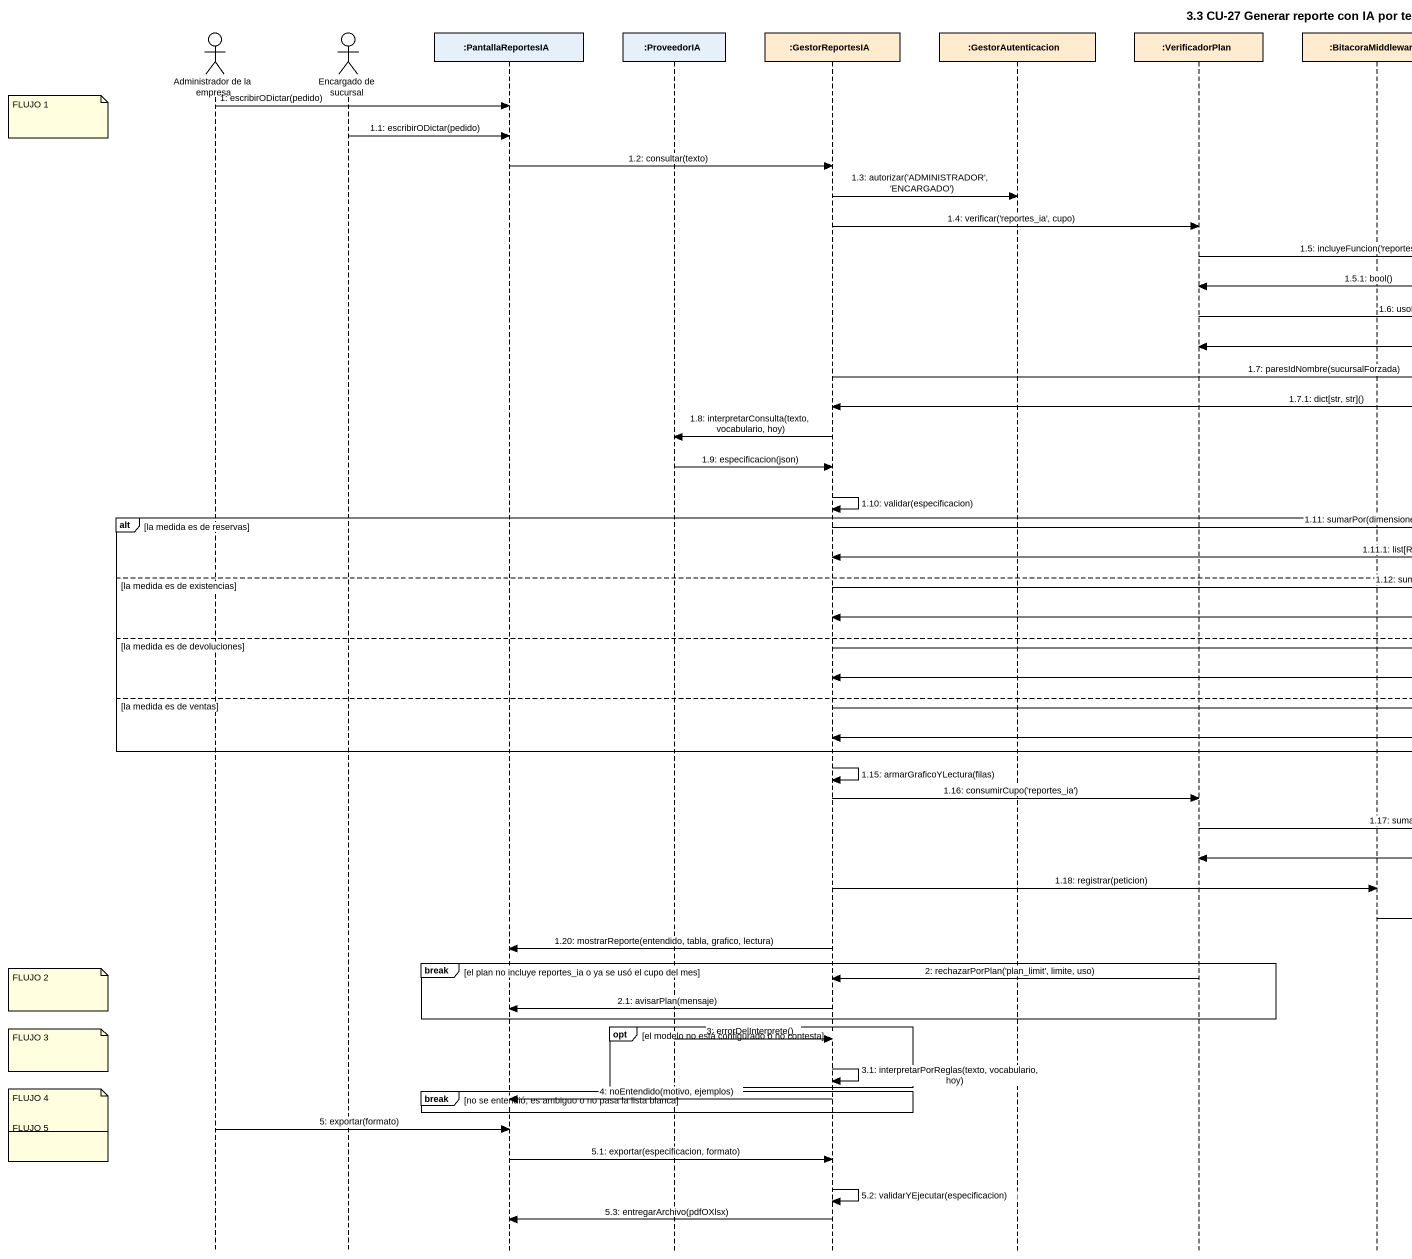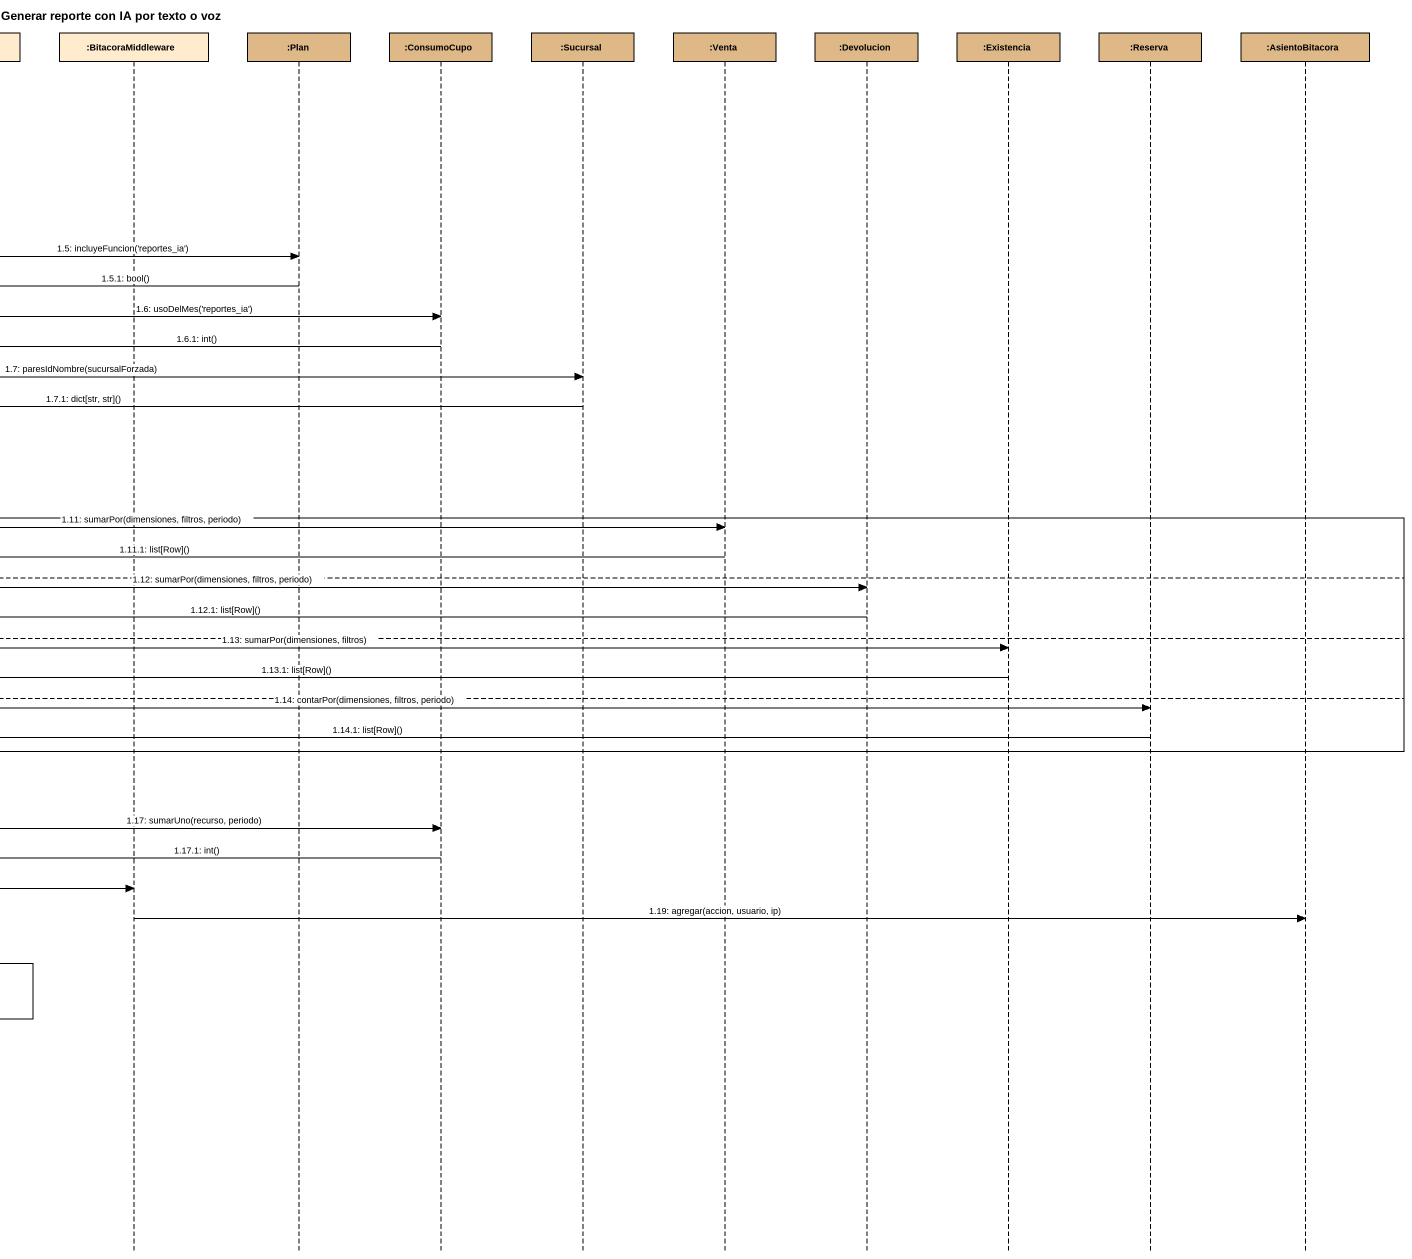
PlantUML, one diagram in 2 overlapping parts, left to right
@startuml
title 3.3 CU-27 Generar reporte con IA por texto o voz
hide footbox
actor "Administrador de la empresa" as Administrador_de_la_empresa
actor "Encargado de sucursal" as Encargado_de_sucursal
participant ":PantallaReportesIA" as PantallaReportesIA
participant ":ProveedorIA" as ProveedorIA
participant ":GestorReportesIA" as GestorReportesIA #FFEBCD
participant ":GestorAutenticacion" as GestorAutenticacion #FFEBCD
participant ":VerificadorPlan" as VerificadorPlan #FFEBCD
participant ":BitacoraMiddleware" as BitacoraMiddleware #FFEBCD
participant ":Plan" as Plan #DEB887
participant ":ConsumoCupo" as ConsumoCupo #DEB887
participant ":Sucursal" as Sucursal #DEB887
participant ":Venta" as Venta #DEB887
participant ":Devolucion" as Devolucion #DEB887
participant ":Existencia" as Existencia #DEB887
participant ":Reserva" as Reserva #DEB887
participant ":AsientoBitacora" as AsientoBitacora #DEB887

Administrador_de_la_empresa -> PantallaReportesIA : 1: escribirODictar(pedido)
note left of Administrador_de_la_empresa : FLUJO 1
Encargado_de_sucursal -> PantallaReportesIA : 1.1: escribirODictar(pedido)
PantallaReportesIA -> GestorReportesIA : 1.2: consultar(texto)
GestorReportesIA -> GestorAutenticacion : 1.3: autorizar('ADMINISTRADOR', 'ENCARGADO')
GestorReportesIA -> VerificadorPlan : 1.4: verificar('reportes_ia', cupo)
VerificadorPlan -> Plan : 1.5: incluyeFuncion('reportes_ia')
Plan -> VerificadorPlan : 1.5.1: bool()
VerificadorPlan -> ConsumoCupo : 1.6: usoDelMes('reportes_ia')
ConsumoCupo -> VerificadorPlan : 1.6.1: int()
GestorReportesIA -> Sucursal : 1.7: paresIdNombre(sucursalForzada)
Sucursal -> GestorReportesIA : 1.7.1: dict[str, str]()
GestorReportesIA -> ProveedorIA : 1.8: interpretarConsulta(texto, vocabulario, hoy)
ProveedorIA -> GestorReportesIA : 1.9: especificacion(json)
GestorReportesIA -> GestorReportesIA : 1.10: validar(especificacion)
alt la medida es de reservas
  GestorReportesIA -> Venta : 1.11: sumarPor(dimensiones, filtros, periodo)
  Venta -> GestorReportesIA : 1.11.1: list[Row]()
else la medida es de existencias
  GestorReportesIA -> Devolucion : 1.12: sumarPor(dimensiones, filtros, periodo)
  Devolucion -> GestorReportesIA : 1.12.1: list[Row]()
else la medida es de devoluciones
  GestorReportesIA -> Existencia : 1.13: sumarPor(dimensiones, filtros)
  Existencia -> GestorReportesIA : 1.13.1: list[Row]()
else la medida es de ventas
  GestorReportesIA -> Reserva : 1.14: contarPor(dimensiones, filtros, periodo)
  Reserva -> GestorReportesIA : 1.14.1: list[Row]()
end
GestorReportesIA -> GestorReportesIA : 1.15: armarGraficoYLectura(filas)
GestorReportesIA -> VerificadorPlan : 1.16: consumirCupo('reportes_ia')
VerificadorPlan -> ConsumoCupo : 1.17: sumarUno(recurso, periodo)
ConsumoCupo -> VerificadorPlan : 1.17.1: int()
GestorReportesIA -> BitacoraMiddleware : 1.18: registrar(peticion)
BitacoraMiddleware -> AsientoBitacora : 1.19: agregar(accion, usuario, ip)
GestorReportesIA -> PantallaReportesIA : 1.20: mostrarReporte(entendido, tabla, grafico, lectura)
break el plan no incluye reportes_ia o ya se usó el cupo del mes
  VerificadorPlan -> GestorReportesIA : 2: rechazarPorPlan('plan_limit', limite, uso)
  note left of Administrador_de_la_empresa : FLUJO 2
  GestorReportesIA -> PantallaReportesIA : 2.1: avisarPlan(mensaje)
end
opt el modelo no está configurado o no contesta
  ProveedorIA -> GestorReportesIA : 3: errorDelInterprete()
  note left of Administrador_de_la_empresa : FLUJO 3
  GestorReportesIA -> GestorReportesIA : 3.1: interpretarPorReglas(texto, vocabulario, hoy)
end
break no se entendió, es ambiguo o no pasa la lista blanca
  GestorReportesIA -> PantallaReportesIA : 4: noEntendido(motivo, ejemplos)
  note left of Administrador_de_la_empresa : FLUJO 4
end
Administrador_de_la_empresa -> PantallaReportesIA : 5: exportar(formato)
note left of Administrador_de_la_empresa : FLUJO 5
PantallaReportesIA -> GestorReportesIA : 5.1: exportar(especificacion, formato)
GestorReportesIA -> GestorReportesIA : 5.2: validarYEjecutar(especificacion)
GestorReportesIA -> PantallaReportesIA : 5.3: entregarArchivo(pdfOXlsx)
@enduml
